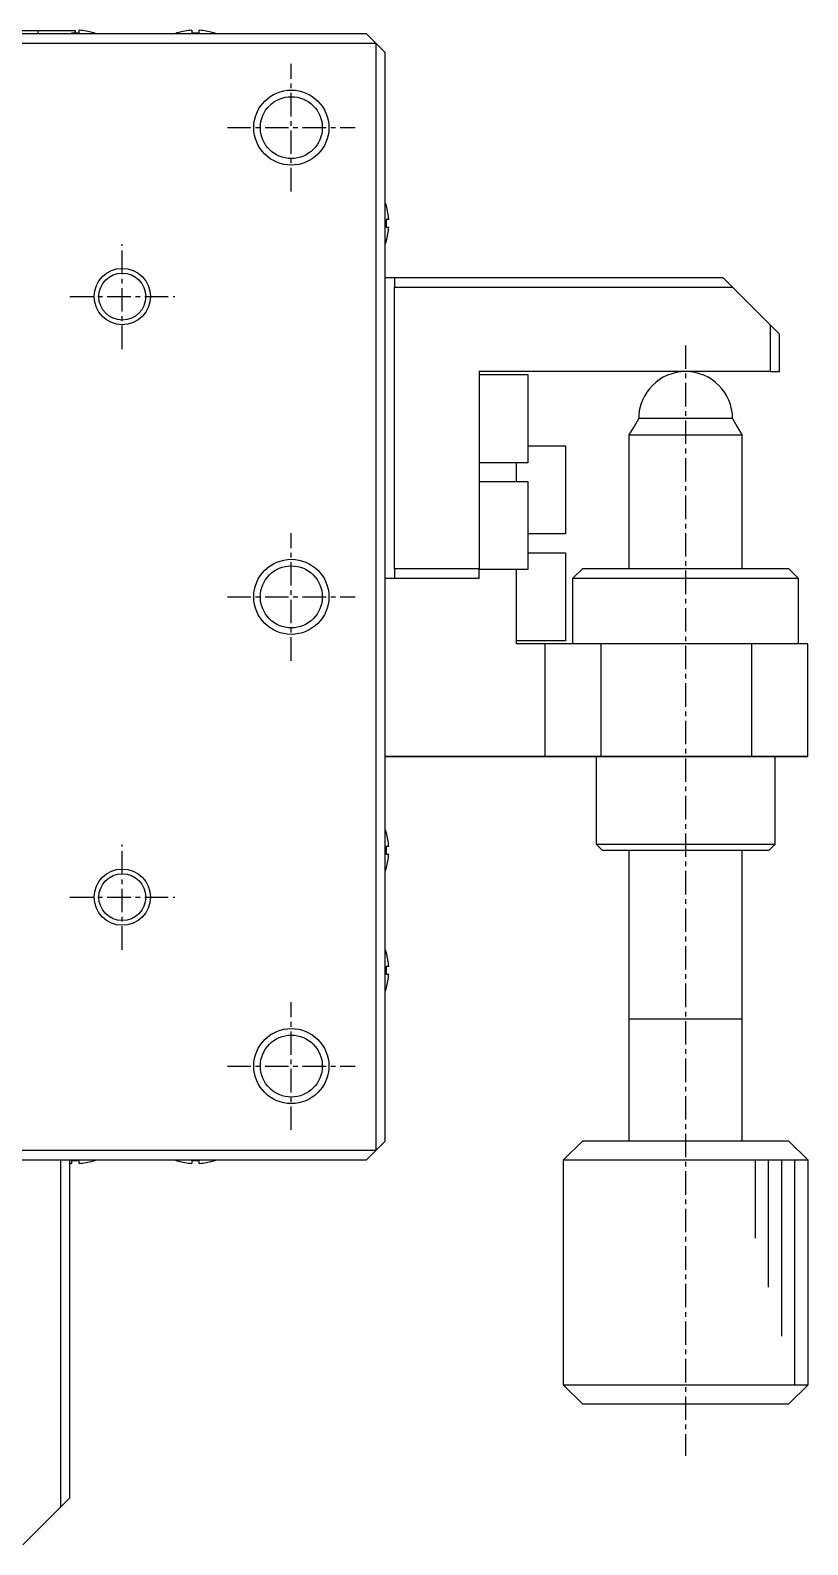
# Model space of a CAD drawing. Extents: x 417 to 593, y 60 to 280.
# Drawn here: x 478 to 519.4, y 184.3 to 265 of the extents above; entities that cross this region are included whole.
import ezdxf

# ---------------------------------------------------------------- set-up
doc = ezdxf.new("R2010")
doc.units = 0
doc.linetypes.add('CENTER', pattern=[2, 1.25, -0.25, 0.25, -0.25])
doc.layers.get('0').update_dxf_attribs({"linetype": 'CONTINUOUS'})
doc.layers.add('CENTER', color=1, linetype='CENTER')

# ---------------------------------------------------------------- blocks, each defined once
blk = doc.blocks.new('AID2964')
at = {"color": 3, "linetype": 'CONTINUOUS'}
for p, q in [((203.015, 136.371484), (198.852307, 136.371484)), ((203.015, 135.671484), (196.239871, 135.671484)), ((203.015, 134.971484), (193.627436, 134.971484)), ((203.015, 134.271484), (191.015, 134.271484))]:
    blk.add_line(p, q, dxfattribs=at)
at = {"color": 7, "linetype": 'CONTINUOUS'}
blk.add_line((203.015, 133.571484), (191.015, 133.571484), dxfattribs=at)

msp = doc.modelspace()

# ---------------------------------------------------------------- linework, layer by layer
at = {"color": 7, "linetype": 'CONTINUOUS'}
for p, q in [((495.865, 264.819), (437.865, 264.819)), ((478.365, 264.969), (473.64, 264.969)), ((480.365, 264.969), (478.365, 264.969)), ((480.165, 265.006), (480.165, 264.969)), ((480.165, 264.874), (480.565, 264.874)), ((480.365, 264.874), (480.365, 264.969)), ((480.565, 264.874), (480.565, 265.006)), ((481.293, 264.874), (481.315, 264.874)), ((481.293, 264.874), (481.315, 264.874)), ((485.815, 264.874), (485.836, 264.874)), ((486.565, 265.006), (486.565, 264.874)), ((486.565, 264.874), (486.965, 264.874)), ((486.965, 264.874), (486.965, 265.006)), ((487.693, 264.874), (487.715, 264.874)), ((495.865, 264.819), (496.365, 264.319)), ((437.365, 264.319), (496.365, 264.319)), ((496.365, 264.319), (496.365, 205.319)), ((496.365, 264.319), (496.865, 263.819)), ((496.865, 205.819), (496.865, 263.819)), ((496.92, 255.669), (496.92, 255.647)), ((496.92, 255.669), (496.92, 255.647)), ((497.052, 254.919), (496.92, 254.919)), ((496.92, 254.919), (496.92, 254.519)), ((496.92, 254.519), (497.052, 254.519)), ((496.92, 253.79), (496.92, 253.769)), ((496.92, 253.79), (496.92, 253.769)), ((497.365, 251.819), (496.865, 251.819)), ((514.865, 251.819), (497.365, 251.819)), ((497.365, 251.819), (497.365, 251.319)), ((515.365, 251.319), (514.865, 251.819)), ((497.365, 236.319), (497.365, 251.319)), ((497.365, 251.319), (515.365, 251.319)), ((515.365, 251.319), (517.365, 249.319)), ((517.365, 249.319), (517.365, 246.819)), ((517.865, 248.819), (517.365, 249.319)), ((517.865, 246.819), (517.865, 248.819)), ((501.865, 246.819), (501.865, 236.319)), ((517.365, 246.819), (501.865, 246.819)), ((501.865, 246.669), (504.465, 246.669)), ((504.465, 246.669), (504.465, 241.969)), ((517.365, 246.819), (517.865, 246.819)), ((509.865, 243.452), (510.115, 243.886)), ((510.115, 243.886), (510.365, 244.319)), ((515.365, 244.319), (510.365, 244.319)), ((515.365, 244.319), (515.615, 243.886)), ((515.615, 243.886), (515.865, 243.452)), ((509.865, 236.319), (509.865, 243.452)), ((509.865, 243.452), (515.865, 243.452)), ((515.865, 243.452), (515.865, 236.319)), ((504.465, 242.869), (506.465, 242.869)), ((506.465, 242.869), (506.465, 238.169)), ((504.465, 241.969), (501.865, 241.969)), ((503.865, 240.969), (503.865, 241.969)), ((501.865, 240.969), (504.465, 240.969)), ((504.465, 240.969), (504.465, 236.269)), ((506.465, 238.169), (504.465, 238.169)), ((504.465, 237.169), (506.465, 237.169)), ((506.465, 237.169), (506.465, 232.469)), ((496.865, 235.819), (497.365, 235.819)), ((501.865, 236.319), (497.365, 236.319)), ((497.365, 236.319), (497.365, 235.819)), ((497.365, 235.819), (501.865, 235.819)), ((501.865, 235.819), (501.865, 236.319)), ((504.465, 236.269), (501.865, 236.269)), ((503.865, 232.319), (503.865, 236.269)), ((506.865, 235.819), (507.365, 236.319)), ((506.865, 235.819), (518.865, 235.819)), ((506.865, 232.319), (506.865, 235.819)), ((518.365, 236.319), (507.365, 236.319)), ((518.365, 236.319), (518.865, 235.819)), ((518.865, 235.819), (518.865, 232.319)), ((506.465, 232.469), (503.865, 232.469)), ((505.365, 232.319), (503.865, 232.319)), ((505.365, 232.319), (505.365, 226.319)), ((505.365, 232.319), (505.365, 226.319)), ((508.365, 232.319), (505.365, 232.319)), ((516.365, 232.319), (508.365, 232.319)), ((508.365, 226.319), (508.365, 232.319)), ((519.365, 232.319), (516.365, 232.319)), ((516.365, 232.319), (516.365, 226.319)), ((519.365, 226.319), (519.365, 232.319)), ((508.115, 226.319), (496.865, 226.319)), ((496.865, 226.319), (505.365, 226.319)), ((505.365, 226.319), (508.365, 226.319)), ((517.615, 226.319), (508.115, 226.319)), ((508.115, 221.619), (508.115, 226.319)), ((508.365, 226.319), (516.365, 226.319)), ((516.365, 226.319), (519.365, 226.319)), ((517.615, 226.319), (517.615, 221.619)), ((519.365, 226.319), (517.615, 226.319)), ((496.92, 222.269), (496.92, 222.247)), ((496.92, 222.269), (496.92, 222.247)), ((497.052, 221.519), (496.92, 221.519)), ((496.92, 221.519), (496.92, 221.119)), ((496.92, 221.119), (497.052, 221.119)), ((517.615, 221.619), (508.115, 221.619)), ((508.415, 221.319), (508.115, 221.619)), ((508.415, 221.319), (517.315, 221.319)), ((508.415, 221.319), (509.865, 221.319)), ((509.865, 212.319), (509.865, 221.318)), ((515.865, 221.319), (517.315, 221.319)), ((515.865, 221.318), (515.865, 212.319)), ((517.615, 221.619), (517.315, 221.319)), ((496.92, 220.39), (496.92, 220.369)), ((496.92, 220.39), (496.92, 220.369)), ((496.92, 215.869), (496.92, 215.847)), ((496.92, 215.869), (496.92, 215.847)), ((496.92, 215.119), (496.92, 214.719)), ((497.052, 215.119), (496.92, 215.119)), ((496.92, 214.719), (497.052, 214.719)), ((496.92, 213.99), (496.92, 213.969)), ((496.92, 213.99), (496.92, 213.969)), ((509.865, 212.319), (509.865, 212.324)), ((509.865, 205.819), (509.865, 212.319)), ((515.865, 212.319), (509.865, 212.319)), ((509.865, 212.314), (509.865, 212.319)), ((515.865, 212.324), (515.865, 212.319)), ((515.865, 212.319), (515.865, 205.819)), ((515.865, 212.319), (515.865, 212.314)), ((496.865, 205.819), (496.365, 205.319)), ((506.365, 204.819), (507.365, 205.819)), ((518.365, 205.819), (507.365, 205.819)), ((518.365, 205.819), (519.365, 204.819)), ((496.365, 205.319), (437.365, 205.319)), ((496.365, 205.319), (495.865, 204.819)), ((437.865, 204.819), (495.865, 204.819)), ((479.565, 204.819), (479.565, 186.319)), ((480.065, 186.819), (480.065, 204.819)), ((480.565, 204.763), (480.165, 204.763)), ((480.165, 204.763), (480.165, 204.631)), ((480.565, 204.631), (480.565, 204.763)), ((481.315, 204.763), (481.293, 204.763)), ((481.315, 204.763), (481.293, 204.763)), ((485.836, 204.763), (485.815, 204.763)), ((486.965, 204.763), (486.565, 204.763)), ((486.565, 204.763), (486.565, 204.631)), ((486.965, 204.631), (486.965, 204.763)), ((487.715, 204.763), (487.693, 204.763)), ((506.365, 204.819), (519.365, 204.819)), ((506.365, 192.819), (506.365, 204.819)), ((519.365, 192.819), (506.365, 192.819)), ((507.365, 191.819), (506.365, 192.819)), ((506.365, 192.819), (506.365, 192.819)), ((519.365, 192.819), (518.365, 191.819)), ((507.365, 191.819), (518.365, 191.819)), ((507.365, 191.819), (518.365, 191.819)), ((479.565, 186.319), (480.065, 186.819)), ((479.565, 186.319), (477.565, 184.319))]:
    msp.add_line(p, q, dxfattribs=at)
at = {"color": 9, "linetype": 'CONTINUOUS'}
for p, q in [((478.365, 264.969), (478.365, 264.819)), ((509.865, 212.319), (509.865, 212.319)), ((510.114, 212.319), (509.865, 212.319)), ((515.615, 212.319), (510.114, 212.319)), ((515.864, 212.319), (515.615, 212.319)), ((515.865, 212.319), (515.864, 212.319))]:
    msp.add_line(p, q, dxfattribs=at)
at = {"color": 3, "linetype": 'CONTINUOUS'}
for centre, radius in [((491.865, 259.819), 2), ((482.865, 250.819), 1.5), ((491.865, 234.819), 2), ((482.865, 218.819), 1.5), ((491.865, 209.819), 2)]:
    msp.add_circle(centre, radius, dxfattribs=at)
at = {"color": 7, "linetype": 'CONTINUOUS'}
for centre, radius in [((491.865, 259.819), 1.65), ((482.865, 250.819), 1.25), ((491.865, 234.819), 1.65), ((482.865, 218.819), 1.25), ((491.865, 209.819), 1.65)]:
    msp.add_circle(centre, radius, dxfattribs=at)
for centre, radius, start, end in [((480.365, 261.819), 3.194, 73.09474, 86.40965), ((480.365, 261.819), 3.2, 69.63587, 72.73), ((486.765, 261.819), 3.2, 107.27, 110.36413), ((486.765, 261.819), 3.194, 93.59035, 106.90526), ((486.765, 261.819), 3.194, 73.09474, 86.40965), ((486.765, 261.819), 3.2, 69.63587, 72.73), ((493.865, 254.719), 3.2, 17.27, 20.36413), ((493.865, 254.719), 3.194, 3.59035, 16.90526), ((493.865, 254.719), 3.194, 343.09474, 356.40965), ((493.865, 254.719), 3.2, 339.63587, 342.73), ((512.865, 244.319), 2.5, 90, 180), ((512.865, 244.319), 2.5, 0, 90), ((493.865, 221.319), 3.2, 17.27, 20.36413), ((493.865, 221.319), 3.194, 3.59035, 16.90526), ((493.865, 221.319), 3.194, 343.09474, 356.40965), ((493.865, 221.319), 3.2, 339.63587, 342.73), ((493.865, 214.919), 3.2, 17.27, 20.36413), ((493.865, 214.919), 3.194, 3.59035, 16.90526), ((493.865, 214.919), 3.194, 343.09474, 356.40965), ((493.865, 214.919), 3.2, 339.63587, 342.73), ((480.365, 207.819), 3.194, 264.61005, 266.40965), ((480.365, 207.819), 3.194, 273.59035, 286.90526), ((480.365, 207.819), 3.2, 287.27, 290.36413), ((486.765, 207.819), 3.2, 249.63587, 252.73), ((486.765, 207.819), 3.194, 253.09474, 266.40965), ((486.765, 207.819), 3.194, 273.59035, 286.90526), ((486.765, 207.819), 3.2, 287.27, 290.36413)]:
    msp.add_arc(centre, radius, start, end, dxfattribs=at)
at = {"layer": 'CENTER', "color": 1, "linetype": 'CENTER'}
for p, q in [((491.865, 256.419), (491.865, 263.219)), ((488.465, 259.819), (495.265, 259.819)), ((482.865, 248.019), (482.865, 253.619)), ((480.065, 250.819), (485.665, 250.819)), ((512.865, 248.216), (512.865, 189.055)), ((491.865, 231.419), (491.865, 238.219)), ((488.465, 234.819), (495.265, 234.819)), ((482.865, 216.019), (482.865, 221.619)), ((480.065, 218.819), (485.665, 218.819)), ((491.865, 206.419), (491.865, 213.219)), ((488.465, 209.819), (495.265, 209.819))]:
    msp.add_line(p, q, dxfattribs=at)

# ---------------------------------------------------------------- block references
at = {"rotation": 90}
msp.add_blockref('AID2964', (652.936, 1.804), dxfattribs=at)

doc.saveas('drawing.dxf')
